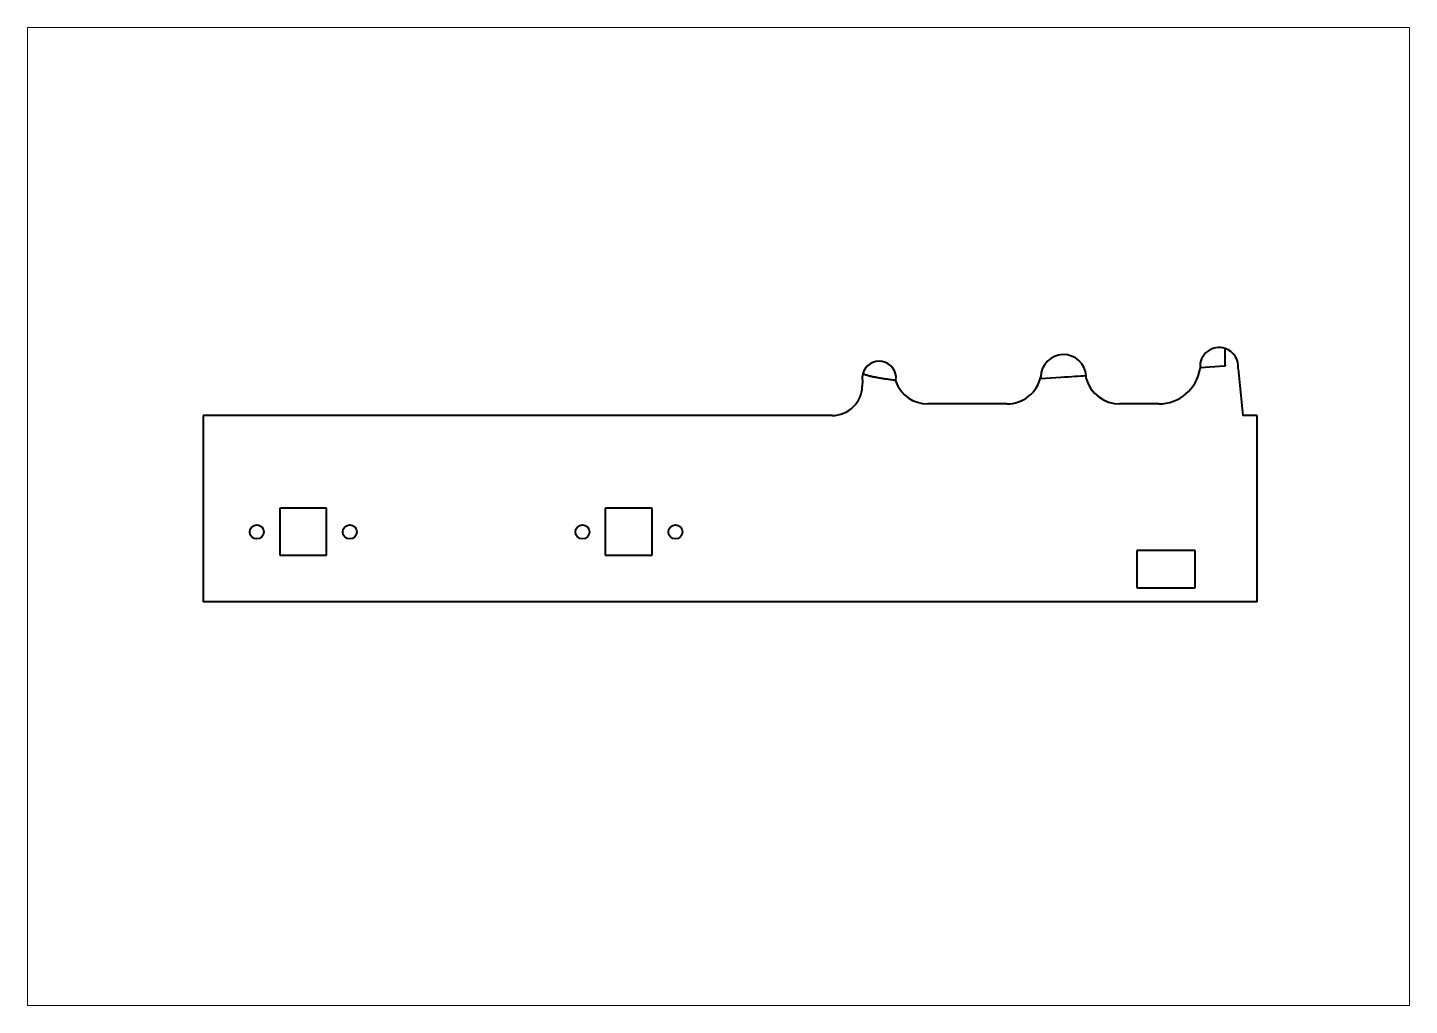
# Paper-space layout 'Sheet' of a CAD drawing. Header units: millimetres. Extents: x 0 to 594, y 0 to 420.
# The model-space entities are those that its viewports show. They can reach past a viewport. Long polylines and large blocks are cut down to what shows.
import ezdxf

# ---------------------------------------------------------------- set-up
doc = ezdxf.new("R2010")
doc.units = ezdxf.units.MM
doc.layers.add('Geometries', color=7, linetype='Continuous')

msp = doc.modelspace()

# ---------------------------------------------------------------- linework, layer by layer
at = {"layer": 'Geometries', "linetype": 'Continuous', "lineweight": 40}
for p, q in [((514.85, 274.97), (514.85, 282.2)), ((514.46, 274.57), (504.01, 273.83)), ((520.38, 273.5), (522.4, 253.37)), ((358.87, 268.4), (358.81, 266.05)), ((420.93, 258.37), (386.94, 258.37)), ((486.27, 258.37), (469.51, 258.37)), ((75.5, 253.37), (75.5, 173.37)), ((345.82, 253.37), (75.5, 253.37)), ((528.5, 253.37), (522.4, 253.37)), ((528.5, 173.37), (528.5, 253.37)), ((128.45, 213.52), (108.35, 213.52)), ((108.35, 213.52), (108.35, 193.42)), ((128.45, 193.42), (128.45, 213.52)), ((248.35, 213.52), (248.35, 193.42)), ((268.45, 213.52), (248.35, 213.52)), ((268.45, 193.42), (268.45, 213.52)), ((108.35, 193.42), (128.45, 193.42)), ((248.35, 193.42), (268.45, 193.42)), ((501.87, 195.37), (476.87, 195.37)), ((476.87, 195.37), (476.87, 179.37)), ((501.87, 179.37), (501.87, 195.37)), ((476.87, 179.37), (501.87, 179.37)), ((528.5, 173.37), (75.5, 173.37))]:
    msp.add_line(p, q, dxfattribs=at)
at = {"layer": 'Geometries', "linetype": 'Continuous', "lineweight": 40, "flags": 128}
for points in [[(514.85, 274.97), (514.85, 274.94), (514.84, 274.91), (514.84, 274.87), (514.83, 274.84), (514.82, 274.81), (514.8, 274.79), (514.78, 274.75), (514.76, 274.72), (514.74, 274.69), (514.71, 274.67), (514.68, 274.65), (514.65, 274.63), (514.62, 274.61), (514.59, 274.6), (514.56, 274.59), (514.53, 274.58), (514.5, 274.57), (514.46, 274.57)], [(373.27, 268.51), (372.7, 268.57), (372.13, 268.63), (371.57, 268.69), (371, 268.76), (370.44, 268.83), (370, 268.88), (369.55, 268.94), (369.11, 268.99), (368.67, 269.06), (368.22, 269.12), (367.78, 269.19), (367.34, 269.25), (366.9, 269.33), (366.46, 269.4), (366.02, 269.48), (365.67, 269.54), (365.33, 269.6), (364.98, 269.66), (364.63, 269.73), (364.29, 269.79), (363.98, 269.86), (363.67, 269.92), (363.37, 269.99), (363.06, 270.06), (362.75, 270.13), (362.45, 270.2), (362.15, 270.28), (361.85, 270.35), (361.55, 270.43), (361.31, 270.49), (361.07, 270.55), (360.84, 270.62), (360.6, 270.68), (360.36, 270.75), (360.18, 270.81), (359.99, 270.87), (359.81, 270.93), (359.62, 270.99), (359.44, 271.05), (359.22, 271.13), (359.01, 271.21)], [(455.05, 270.43), (453.83, 270.35), (452.61, 270.27), (451.38, 270.19), (450.16, 270.11), (448.94, 270.03), (447.34, 269.92), (445.74, 269.82), (444.14, 269.72), (441.99, 269.59), (439.85, 269.46), (437.7, 269.33), (435.56, 269.2)]]:
    msp.add_lwpolyline(points, dxfattribs=at)
at = {"layer": 'Geometries', "linetype": 'Continuous', "lineweight": 40}
for centre in [(98.5, 203.37), (138.5, 203.37), (238.5, 203.37), (278.5, 203.37)]:
    msp.add_circle(centre, 3.02, dxfattribs=at)
for centre, radius, start, end in [((445.31, 269.8), 9.77, 3.71694, 178.80594), ((512.21, 274.41), 8.22, 71.27188, 184.0305), ((512.21, 274.41), 8.22, 353.64121, 71.27188), ((366.06, 269.47), 7.27, 352.44746, 166.10249), ((486.27, 276.37), 18, 270, 350.76704), ((512.21, 274.41), 8.22, 184.0305, 186.48614), ((366.06, 269.47), 7.27, 166.10249, 188.43712), ((366.06, 269.47), 7.27, 348.80207, 352.44746), ((386.94, 272.97), 14.6, 199.6657, 270), ((420.93, 273.37), 15, 270, 347.01311), ((445.31, 269.8), 9.77, 178.80594, 183.48764), ((445.31, 269.8), 9.77, 357.35606, 3.71694), ((469.51, 273.37), 15, 195.56535, 270), ((345.82, 266.37), 13, 270, 358.58004)]:
    msp.add_arc(centre, radius, start, end, dxfattribs=at)

psp = doc.layouts.new('Sheet')

# ---------------------------------------------------------------- viewports
at = {"layer": '0'}
psp.add_viewport(center=(297, 210), size=(594, 420), view_center_point=(297, 210), view_height=420, dxfattribs=at)

doc.saveas('drawing.dxf')
